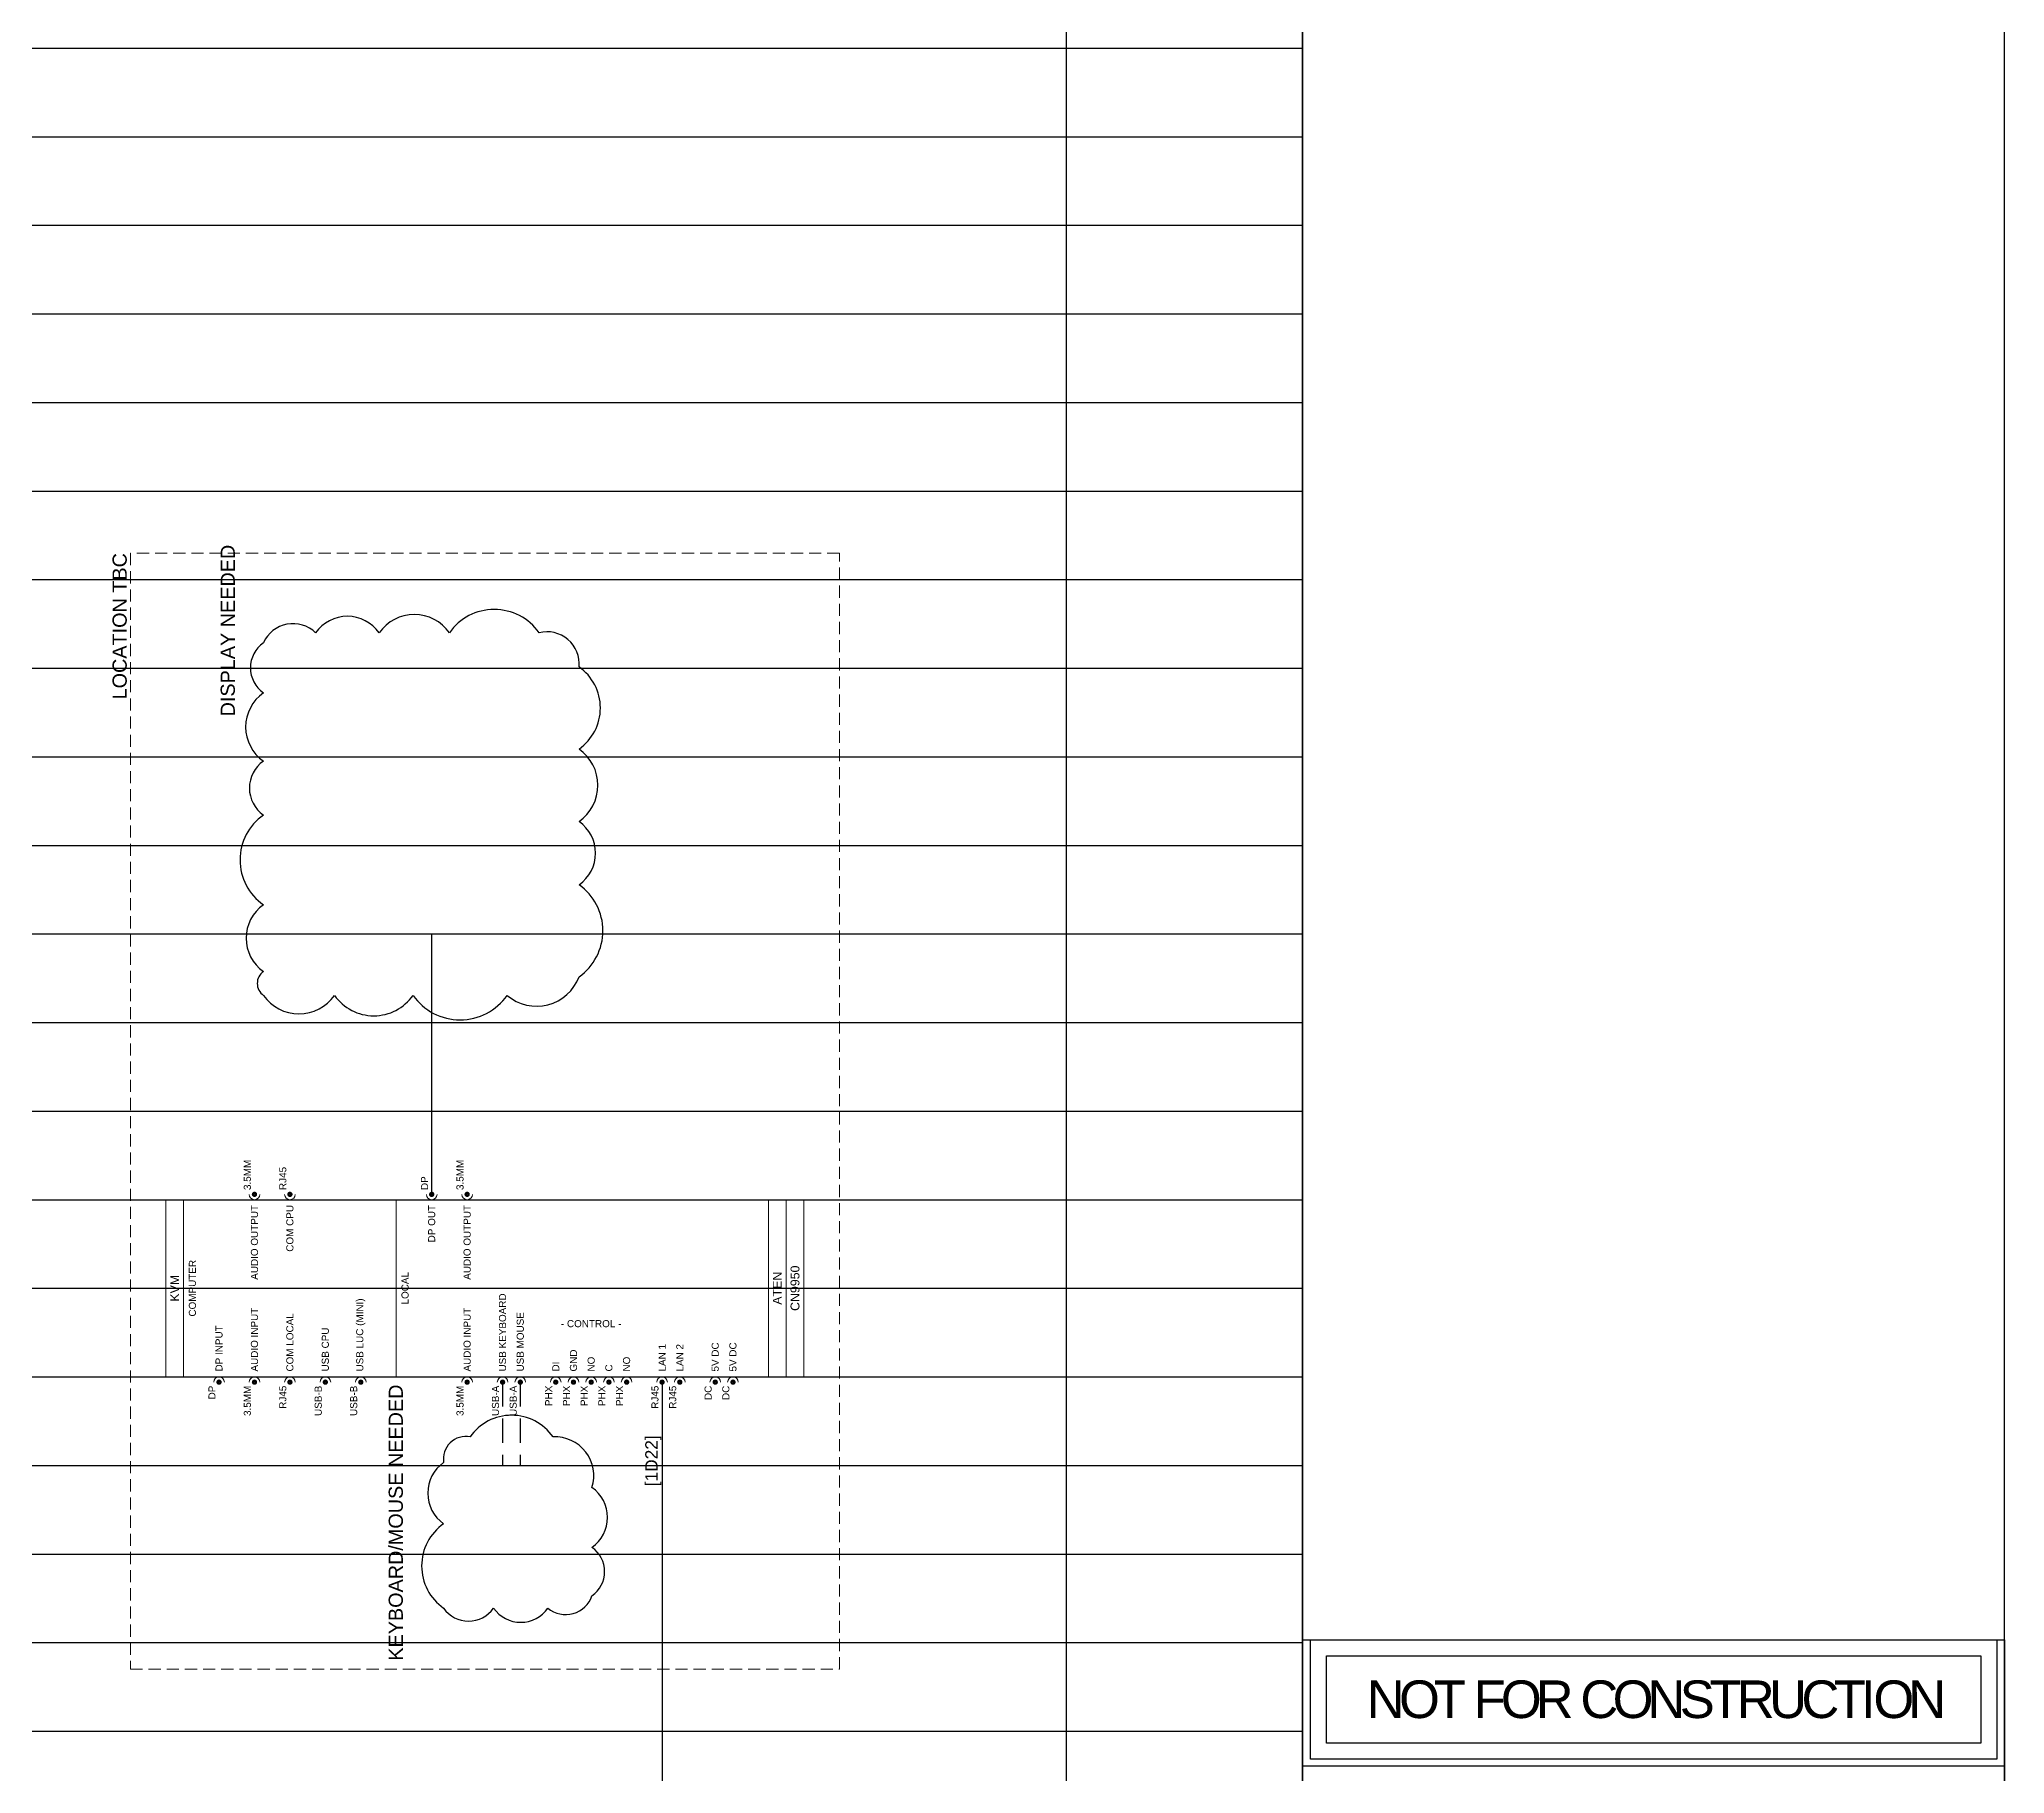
# Model space of a CAD drawing. Header units: millimetres. Extents: x 0 to 592, y -6 to 839.
# Drawn here: x 389.6 to 592.4, y 131.8 to 310.8 of the extents above; entities that cross this region are included whole.
import ezdxf
from ezdxf.enums import TextEntityAlignment as Align

# ---------------------------------------------------------------- set-up
doc = ezdxf.new("R2010")
doc.units = ezdxf.units.MM
doc.linetypes.add('DASHED', pattern=[0.75, 0.5, -0.25])
doc.linetypes.add('DASHED2', pattern=[0.375, 0.25, -0.125])
for name, color, linetype in [('SC - Cat - Green - Data', 84, 'Continuous'), ('SC - Display Port', 194, 'ZIGZAG'), ('SC - Text', 7, 'Continuous'), ('SC - TITLE_BLOCK', 7, 'Continuous'), ('SC - USB 2.0', 84, 'DASHED')]:
    doc.layers.add(name, color=color, linetype=linetype)
doc.layers.add('SC - Equipment', color=7, linetype='Continuous', lineweight=13)
doc.layers.add('SC - Xlines', color=252, linetype='Continuous', plot=False)
doc.styles.add('ARIAL', font='arial.ttf')
doc.styles.get("Standard").update_dxf_attribs({"font": 'arial.ttf'})
doc.styles.add('STYLE1', font='arial.ttf')
doc.linetypes.add('ZIGZAG', pattern='A,0.00254,-5.08,[131,ltypeshp.shx,S=5.08,R=0,X=-5.08,Y=0],-10.16,[131,ltypeshp.shx,S=5.08,R=180,X=5.08,Y=0],-5.08', length=20.32254)

# ---------------------------------------------------------------- blocks, each defined once
blk = doc.blocks.new('ATEN CN9950 - SCHEMATIC')
at = {"layer": 'SC - Equipment'}
for p, q in [((-25, 0), (25, 0)), ((-25, -180), (-25, 0)), ((25, 0), (25, -180)), ((25, -5), (-25, -5)), ((25, -65), (-25, -65)), ((25, -170), (-25, -170)), ((25, -170), (-25, -170)), ((25, -175), (-25, -175)), ((25, -175), (-25, -175)), ((25, -175), (-25, -175)), ((25, -180), (-25, -180))]:
    blk.add_line(p, q, dxfattribs=at)
at = {"layer": 'SC - Equipment', "const_width": 0.7}
for points in [[(-26.1, -15, 1), (-26.9, -15, 1)], [(-26.1, -25, 1), (-26.9, -25, 1)], [(26.1, -25, -1), (26.9, -25, -1)], [(-26.1, -35, 1), (-26.9, -35, 1)], [(26.1, -35, -1), (26.9, -35, -1)], [(-26.1, -45, 1), (-26.9, -45, 1)], [(-26.1, -55, 1), (-26.9, -55, 1)], [(26.1, -75, -1), (26.9, -75, -1)], [(-26.1, -85, 1), (-26.9, -85, 1)], [(26.1, -85, -1), (26.9, -85, -1)], [(-26.1, -95, 1), (-26.9, -95, 1)], [(-26.1, -100, 1), (-26.9, -100, 1)], [(-26.1, -110, 1), (-26.9, -110, 1)], [(-26.1, -115, 1), (-26.9, -115, 1)], [(-26.1, -120, 1), (-26.9, -120, 1)], [(-26.1, -125, 1), (-26.9, -125, 1)], [(-26.1, -130, 1), (-26.9, -130, 1)], [(-26.1, -140, 1), (-26.9, -140, 1)], [(-26.1, -145, 1), (-26.9, -145, 1)], [(-26.1, -155, 1), (-26.9, -155, 1)], [(-26.1, -160, 1), (-26.9, -160, 1)]]:
    blk.add_lwpolyline(points, format="xyb", close=True, dxfattribs=at)
at = {"layer": 'SC - Equipment'}
for centre, start, end in [((-26.5, -15), 270, 90), ((-26.5, -25), 270, 90), ((26.5, -25), 90, 270), ((-26.5, -35), 270, 90), ((26.5, -35), 90, 270), ((-26.5, -45), 270, 90), ((-26.5, -55), 270, 90), ((26.5, -75), 90, 270), ((-26.5, -85), 270, 90), ((26.5, -85), 90, 270), ((-26.5, -95), 270, 90), ((-26.5, -100), 270, 90), ((-26.5, -110), 270, 90), ((-26.5, -115), 270, 90), ((-26.5, -120), 270, 90), ((-26.5, -125), 270, 90), ((-26.5, -130), 270, 90), ((-26.5, -140), 270, 90), ((-26.5, -145), 270, 90), ((-26.5, -155), 270, 90), ((-26.5, -160), 270, 90)]:
    blk.add_arc(centre, 1.5, start, end, dxfattribs=at)
at = {"ltscale": 5}
for tag, p in [('DESCRIPTION', (0, -2.5)), ('MAKE', (0, -172.5)), ('MODEL', (0, -177.5))]:
    blk.add_attdef(tag, text='', height=2.5, dxfattribs=at).set_placement(p, align=Align.MIDDLE_CENTER)
at = {"ltscale": 5, "flags": 1}
for tag, p in [('ROOM_TYPE', (45, -5)), ('LOCATION', (45, -10)), ('RACK_EQUIPMENT_(Y/N)', (45, -15)), ('IP_(Y/N)', (45, -30)), ('POE(WATT)', (45, -35)), ('AMP(@240V)', (45, -40)), ('WATT', (45, -45)), ('BTU/H', (45, -50)), ('WEIGHT(KG)', (45, -55)), ('TRANSFORMER_TAPS', (45, -60))]:
    blk.add_attdef(tag, p, '', height=2.5, dxfattribs=at)
blk.add_attdef('BRACKET', text='', height=2.5, dxfattribs=at).set_placement((0, -167.5), align=Align.MIDDLE_CENTER)
at = {"layer": 'SC - Equipment', "ltscale": 5, "char_height": 2}
for s, insert, width, attachment_point in [('COMPUTER', (0, -7.49), 23.5, 5), ('DP', (-27.5, -13), 5.7736, 6), ('DP INPUT', (-23.5, -15), 23.5, 4), ('3.5MM', (-27.5, -23), 5.7736, 6), ('3.5MM', (27.72, -23), 7.1748, 4), ('AUDIO INPUT', (-23.5, -25), 23.5, 4), ('AUDIO OUTPUT', (23.5, -25), 23.5, 6), ('RJ45', (-27.5, -33), 1.5499, 6), ('RJ45', (27.72, -33), 7.1748, 4), ('COM LOCAL', (-23.5, -35), 23.5, 4), ('COM CPU', (23.5, -35), 23.5, 6), ('USB-B', (-27.5, -43), 1.5499, 6), ('USB CPU', (-23.5, -45), 23.5, 4), ('USB-B', (-27.5, -53), 1.5499, 6), ('USB LUC (MINI)', (-23.5, -55), 25.3082, 4), ('LOCAL', (0, -67.49), 23.5, 5), ('DP', (27.72, -73), 7.1748, 4), ('DP OUT', (23.5, -75), 23.5, 6), ('3.5MM', (-27.5, -83), 5.7736, 6), ('3.5MM', (27.72, -83), 7.1748, 4), ('AUDIO INPUT', (-23.5, -85), 23.5, 4), ('AUDIO OUTPUT', (23.5, -85), 23.5, 6), ('USB-A', (-27.5, -93), 5.7736, 6), ('USB KEYBOARD', (-23.5, -95), 23.5, 4), ('USB-A', (-27.5, -98), 5.7736, 6), ('USB MOUSE', (-23.5, -100), 23.5, 4), ('PHX', (-27.5, -108), 5.7736, 6), ('DI', (-23.5, -110), 23.5, 4), ('PHX', (-27.5, -113), 5.7736, 6), ('GND', (-23.5, -115), 23.5, 4), ('PHX', (-27.5, -118), 5.7736, 6), ('NO', (-23.5, -120), 23.5, 4), ('PHX', (-27.5, -123), 5.7736, 6), ('PHX', (-27.5, -128), 5.7736, 6), ('C', (-23.5, -125), 23.5, 4), ('NO', (-23.5, -130), 23.5, 4), ('RJ45', (-27.5, -138), 1.5499, 6), ('RJ45', (-27.5, -143), 1.5499, 6), ('LAN 1', (-23.5, -140), 23.5, 4), ('LAN 2', (-23.5, -145), 23.5, 4), ('DC', (-27.5, -153), 5.7736, 6), ('5V DC', (-23.5, -155), 23.5, 4), ('DC', (-27.5, -158), 5.7736, 6), ('5V DC', (-23.5, -160), 23.5, 4)]:
    blk.add_mtext(s, dxfattribs=dict(at, insert=insert, width=width, attachment_point=attachment_point))
at = {"layer": 'SC - Equipment', "ltscale": 5, "insert": (-10, -119.99), "char_height": 2, "width": 18.2358, "attachment_point": 5, "rotation": 270}
blk.add_mtext('- CONTROL -', dxfattribs=at)

msp = doc.modelspace()

# ---------------------------------------------------------------- linework, layer by layer
at = {"linetype": 'Continuous', "ltscale": 5}
msp.add_lwpolyline([(-0.03, -0.01), (519.95, -0.01), (519.95, 839.36), (-0.03, 839.36)], close=True, dxfattribs=at)
at = {"color": 1}
for points in [[(412.7, 212.12, 0.520567), (420.04, 212.12, 0.520567), (428.14, 212.12, 0.520567), (437.86, 212.12, 0.520567), (445.27, 214.04, 0.520567), (445.27, 223.53, 0.520567), (445.27, 230.07, 0.520567), (445.27, 237.55, 0.520567), (445.27, 246.03, 0.520567), (441.15, 249.55, 0.520567), (431.89, 249.55, 0.520567), (424.64, 249.55, 0.520567), (418.09, 249.55, 0.520567), (412.7, 248.52, 0.520567), (412.7, 243.35, 0.520567), (412.7, 236.3, 0.520567), (412.7, 230.74, 0.520567), (412.7, 221.47, 0.520567), (412.7, 214.58, 0.520567)], [(431.3, 148.85, 0.520567), (436.45, 148.85, 0.520567), (442.06, 148.85, 0.520567), (446.61, 150.12, 0.520567), (446.61, 155.13, 0.520567), (446.61, 161.31, 0.520567), (442.59, 166.54, 0.520567), (434.03, 166.54, 0.520567), (431.3, 163.88, 0.520567), (431.3, 157.57, 0.520567)]]:
    msp.add_lwpolyline(points, format="xyb", close=True, dxfattribs=at)
at = {"layer": 'SC - Cat - Green - Data', "ltscale": 5}
for points in [[(495.56, 592.87), (495.56, 42.33)], [(453.85, 172.18), (453.85, 42.33)]]:
    msp.add_lwpolyline(points, dxfattribs=at)
at = {"layer": 'SC - Display Port', "ltscale": 0.1}
msp.add_lwpolyline([(430.07, 191.57), (430.07, 218.46)], dxfattribs=at)
at = {"layer": 'SC - Equipment', "color": 251, "linetype": 'DASHED2', "ltscale": 5, "true_color": 0x636466}
msp.add_lwpolyline([(398.97, 257.78), (398.97, 142.55), (472.14, 142.55), (472.14, 257.78)], close=True, dxfattribs=at)
at = {"layer": 'SC - TITLE_BLOCK'}
for points in [[(519.95, -0.01), (592.41, -0.01), (592.41, 839.36), (519.95, 839.36)], [(519.95, 145.58), (592.41, 145.58), (592.41, -0.01), (519.95, -0.01)], [(520.78, 145.58), (591.59, 145.58), (591.59, 133.27), (520.78, 133.27)], [(522.41, 143.94), (589.95, 143.94), (589.95, 134.91), (522.41, 134.91)]]:
    msp.add_lwpolyline(points, close=True, dxfattribs=at)
at = {"layer": 'SC - TITLE_BLOCK', "linetype": 'Continuous'}
msp.add_lwpolyline([(519.95, 132.56), (592.41, 132.56), (592.41, 758.58), (519.95, 758.58)], close=True, dxfattribs=at)
at = {"layer": 'SC - USB 2.0', "ltscale": 5}
for points in [[(437.39, 172.18), (437.39, 163.59)], [(439.21, 172.18), (439.21, 163.59)]]:
    msp.add_lwpolyline(points, dxfattribs=at)
at = {"layer": 'SC - Xlines', "ltscale": 5, "transparency": 33554687}
msp.add_lwpolyline([(519.95, 839.36), (519.95, 0.06)], dxfattribs=at)
msp.add_lwpolyline([(519.95, 839.36), (519.95, 0.06)], dxfattribs=at)
at = {"layer": 'SC - Xlines', "ltscale": 5}
for points in [[(-0.03, 309.91), (519.95, 309.91)], [(-0.03, 291.62), (519.95, 291.62)], [(-0.03, 273.33), (519.95, 273.33)], [(-0.03, 255.04), (519.95, 255.04)], [(-0.03, 236.75), (519.95, 236.75)], [(-0.03, 218.46), (519.95, 218.46)], [(-0.03, 200.17), (519.95, 200.17)], [(-0.03, 181.88), (519.95, 181.88)], [(-0.03, 163.59), (519.95, 163.59)], [(-0.03, 145.29), (519.95, 145.29)]]:
    msp.add_lwpolyline(points, dxfattribs=at)
at = {"layer": 'SC - Xlines', "color": 250, "ltscale": 5}
for points in [[(-0.03, 300.77), (519.95, 300.77)], [(-0.03, 282.48), (519.95, 282.48)], [(-0.03, 264.19), (519.95, 264.19)], [(-0.03, 245.89), (519.95, 245.89)], [(-0.03, 227.6), (519.95, 227.6)], [(-0.03, 209.31), (519.95, 209.31)], [(-0.03, 191.02), (519.95, 191.02)], [(-0.03, 172.73), (519.95, 172.73)], [(-0.03, 154.44), (519.95, 154.44)], [(-0.03, 136.15), (519.95, 136.15)]]:
    msp.add_lwpolyline(points, dxfattribs=at)

# ---------------------------------------------------------------- block references
at = {"ltscale": 5, "xscale": 0.3658170103836395, "yscale": 0.3658170103836395, "zscale": 0.3658170103836395, "rotation": 90.00000000000001}
msp.add_blockref('ATEN CN9950 - SCHEMATIC', (402.63, 181.88), dxfattribs=at).add_auto_attribs({'DESCRIPTION': 'KVM', 'MAKE': 'ATEN', 'MODEL': 'CN9950'})

# ---------------------------------------------------------------- texts
at = {"layer": 'SC - Equipment', "color": 251, "linetype": 'DASHED2', "ltscale": 5, "true_color": 0x636466, "insert": (398.61, 257.78), "char_height": 1.4633, "attachment_point": 9, "rotation": 90, "style": 'ARIAL'}
msp.add_mtext('LOCATION TBC', dxfattribs=at)
at = {"layer": 'SC - Text', "char_height": 1.4633, "attachment_point": 7, "rotation": 90, "style": 'ARIAL'}
for s, insert in [('DISPLAY NEEDED', (409.77, 240.92)), ('KEYBOARD/MOUSE NEEDED', (427.11, 143.43))]:
    msp.add_mtext(s, dxfattribs=dict(at, insert=insert))
at = {"layer": 'SC - Text', "insert": (453.77, 166.7), "char_height": 1.28, "width": 5.3688, "attachment_point": 9, "rotation": 90}
msp.add_mtext('[1D22]', dxfattribs=at)
at = {"layer": 'SC - TITLE_BLOCK', "insert": (556.18, 139.42), "char_height": 3.8864, "width": 67.5449, "attachment_point": 5, "style": 'STYLE1'}
msp.add_mtext('{\\T0.85;NOT FOR CONSTRUCTION}', dxfattribs=at)

doc.saveas('drawing.dxf')
